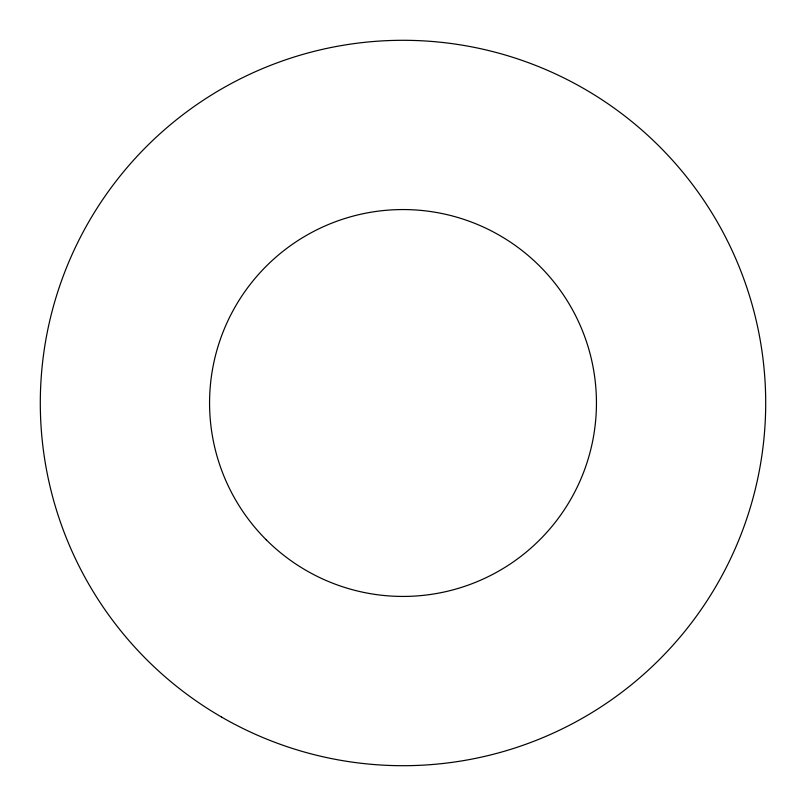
<?xml version="1.0" encoding="UTF-8"?>
<svg xmlns="http://www.w3.org/2000/svg" width="806" height="806" viewBox="0 0 806 806"><rect width="100%" height="100%" fill="white"/><g stroke="black" fill="none" stroke-linecap="round" stroke-linejoin="round"><path stroke-width="1.21" d="M221.65 717.108A362.7 362.7 0 0 0 765.7 403A362.7 362.7 0 0 0 221.65 88.892A362.7 362.7 0 0 0 221.65 717.108M266.222 539.778A193.44 193.44 0 0 0 589.851 453.063A193.44 193.44 0 0 0 352.937 216.149A193.44 193.44 0 0 0 266.222 539.778"/></g></svg>
